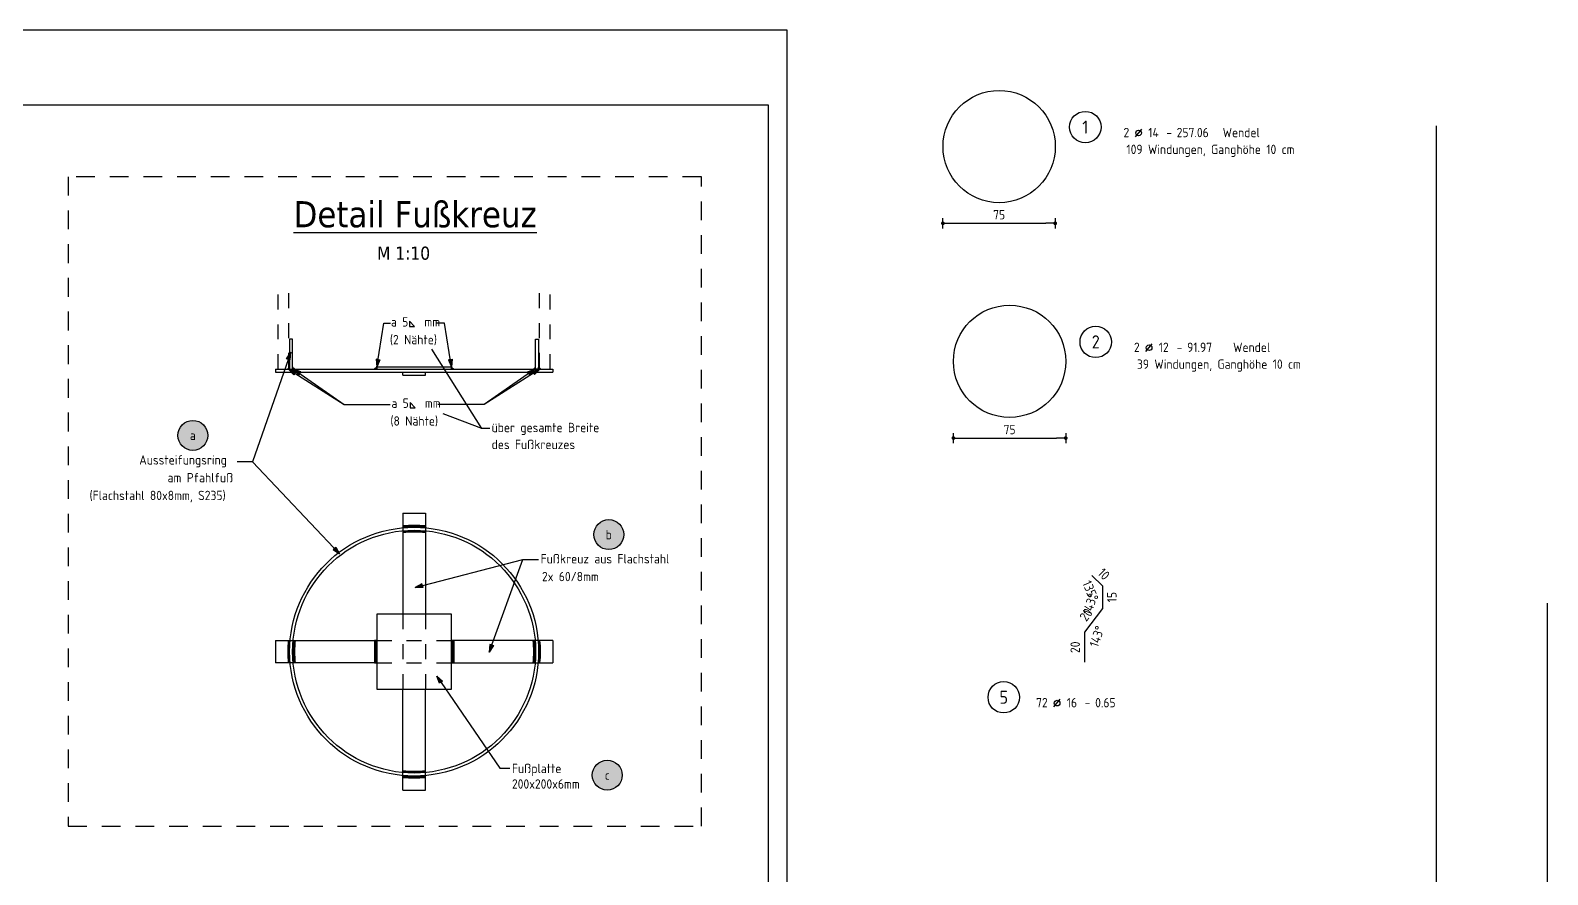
# Model space of a CAD drawing. Extents: x -5.7 to 19.5, y -4.4 to 16.6.
# Drawn here: x 9.1 to 19.23, y 10.93 to 16.58 of the extents above; entities that cross this region are included whole.
import ezdxf
from ezdxf.enums import TextEntityAlignment as Align

# ---------------------------------------------------------------- set-up
doc = ezdxf.new("R2010")
doc.units = 0
doc.header["$LTSCALE"] = 0.25
for name, pattern in [('AUSGEZOGEN', [1000.01, 1000, 0.01]), ('DOT', [0.175, 0.05, -0.125]), ('PUNKT', [0.175, 0.05, -0.125]), ('STRICHLINIE', [0.75, 0.5, -0.25])]:
    doc.linetypes.add(name, pattern=pattern)
for name, color, linetype in [('1__LINE_ACI_7', 7, 'Continuous'), ('DETAIL', 7, 'Continuous'), ('DRUEBER', 7, 'Continuous'), ('grau_hell', 7, 'Continuous'), ('HILFE', 7, 'Continuous'), ('MASSE', 7, 'Continuous'), ('OBJEKT', 7, 'Continuous'), ('POS', 7, 'Continuous'), ('RAHMEN', 7, 'Continuous'), ('RND', 7, 'Continuous'), ('TEXT', 7, 'Continuous')]:
    doc.layers.add(name, color=color, linetype=linetype)
doc.styles.add('helv', font='tahoma.ttf')
doc.styles.add('txt', font='isocp.shx')
doc.dimstyles.new('DOT_I', dxfattribs={"dimscale": 0.25, "dimtxt": 0.25, "dimasz": 0.25, "dimexe": 0.1, "dimexo": 0.3, "dimgap": 0.1, "dimtad": 1, "dimdec": 3, "dimzin": 3, "dimtxsty": 'txt', "dimblk": 'DOT', "dimblk1": 'DOT', "dimblk2": 'DOT', "dimsah": 1, "dimcen": 0.1, "dimse1": 1, "dimse2": 1, "dimazin": 0, "dimtfac": 1, "dimtdec": 4, "dimtix": 1, "dimtmove": 2, "dimatfit": 3, "dimfxl": 0, "dimtvp": 1, "dimtolj": 1, "dimtzin": 0, "dimarcsym": 0})

# ---------------------------------------------------------------- blocks, each defined once
blk = doc.blocks.new('DINA1')
at = {"layer": 'RAHMEN'}
for p, q in [((0, 59.4), (0, 0)), ((84.1, 59.4), (0, 59.4))]:
    blk.add_line(p, q, dxfattribs=at)
at = {"layer": 'RAHMEN', "color": 5}
for p, q in [((2, 58.9), (2, 0.5)), ((83.6, 58.9), (2, 58.9))]:
    blk.add_line(p, q, dxfattribs=at)
blk = doc.blocks.new('Pfeillinie')
at = {"layer": 'TEXT', "linetype": 'Continuous'}
blk.add_hatch(color=7, dxfattribs=at).paths.add_polyline_path([(0, 0), (-0.8, 0.2), (-0.8, 0), (-0.8, -0.2)])
at = {"layer": 'TEXT', "color": 7, "linetype": 'Continuous'}
for p, q in [((-0.8, 0), (-0.8, 0.2)), ((-0.8, 0.2), (0, 0)), ((-0.8, 0), (-0.8, -0.2)), ((-0.8, -0.2), (0, 0))]:
    blk.add_line(p, q, dxfattribs=at)
blk = doc.blocks.new('pos_ausz')
at = {"layer": 'grau_hell', "true_color": 0xfcfcfc}
blk.add_hatch(color=7, dxfattribs=at).paths.add_polyline_path([(-0.4, 0, 1), (0.4, 0, 1)])
at = {"layer": 'POS', "color": 1, "linetype": 'Continuous'}
blk.add_circle((0, 0), 0.4, dxfattribs=at)
at = {"layer": 'POS', "color": 7, "linetype": 'Continuous', "style": 'txt'}
blk.add_attdef('POSNAME', text='', height=0.25, dxfattribs=at).set_placement((0, 0), align=Align.MIDDLE)
blk.add_attdef('POSABM', (0.6, 0.05), '', height=0.25, dxfattribs=at)
blk = doc.blocks.new('RND_AUSZ')
at = {"layer": 'RND', "color": 7, "linetype": 'Continuous'}
blk.add_line((1.341, 0.262), (1.509, 0.466), dxfattribs=at)
at = {"layer": 'RND', "color": 1, "linetype": 'Continuous'}
blk.add_circle((0, 0.52), 0.42, dxfattribs=at)
at = {"layer": 'RND', "color": 7, "linetype": 'Continuous'}
blk.add_circle((1.425, 0.364), 0.075, dxfattribs=at)
at = {"layer": 'RND', "color": 7, "linetype": 'Continuous', "style": 'txt'}
blk.add_text('-', height=0.25, dxfattribs=at).set_placement((2.163, 0.25))
for tag, p in [('WIEOFT', (-0.536, 0.25)), ('STK', (1.174, 0.25))]:
    blk.add_attdef(tag, text='', height=0.25, dxfattribs=at).set_placement(p, align=Align.RIGHT)
at = {"layer": 'RND', "color": 1, "linetype": 'Continuous', "style": 'txt'}
blk.add_attdef('POS', text='', height=0.35, dxfattribs=at).set_placement((0, 0.52), align=Align.MIDDLE)
at = {"layer": 'RND', "color": 7, "linetype": 'Continuous', "style": 'txt'}
for tag, p in [('DS', (1.683, 0.25)), ('LANG', (2.441, 0.25)), ('TEXT', (3.669, 0.25))]:
    blk.add_attdef(tag, p, '', height=0.25, dxfattribs=at)
blk = doc.blocks.new('*D34')
at = {"layer": 'Defpoints', "color": 0, "linetype": 'AUSGEZOGEN', "transparency": 16777216}
for p in [(16.223, 12.899), (16.208, 12.863), (16.258, 12.863), (16.258, 12.788)]:
    blk.add_point(p, dxfattribs=at)
at = {"layer": 'RND', "color": 0, "linetype": 'AUSGEZOGEN', "transparency": 16777216, "insert": (16.178, 12.83), "char_height": 0.0625, "attachment_point": 5, "rotation": 292.5, "style": 'txt'}
blk.add_mtext('\\A1;135°', dxfattribs=at)
blk = doc.blocks.new('DOT')
at = {"layer": 'MASSE', "color": 7, "linetype": 'Continuous'}
for p, q in [((0, 0), (-1, 0)), ((0, 0.54), (0, -0.54))]:
    blk.add_line(p, q, dxfattribs=at)
at = {"layer": 'MASSE', "color": 7, "linetype": 'Continuous', "const_width": 0.2}
blk.add_lwpolyline([(-0.1, 0, 1), (0.1, 0, 1)], format="xyb", close=True, dxfattribs=at)
blk = doc.blocks.new('*D35')
at = {"layer": 'Defpoints', "color": 0, "linetype": 'AUSGEZOGEN', "transparency": 16777216}
for p in [(16.258, 12.788), (16.221, 12.747), (16.258, 12.713), (16.198, 12.633)]:
    blk.add_point(p, dxfattribs=at)
at = {"layer": 'RND', "color": 0, "linetype": 'AUSGEZOGEN', "transparency": 16777216, "insert": (16.175, 12.741), "char_height": 0.0625, "attachment_point": 5, "rotation": 71.5651, "style": 'txt'}
blk.add_mtext('\\A1;143°', dxfattribs=at)
blk = doc.blocks.new('*D36')
at = {"layer": 'Defpoints', "color": 0, "linetype": 'AUSGEZOGEN', "transparency": 16777216}
for p in [(16.198, 12.633), (16.138, 12.553), (16.175, 12.52), (16.138, 12.453)]:
    blk.add_point(p, dxfattribs=at)
at = {"layer": 'RND', "color": 0, "linetype": 'AUSGEZOGEN', "transparency": 16777216, "insert": (16.221, 12.526), "char_height": 0.0625, "attachment_point": 5, "rotation": 71.5651, "style": 'txt'}
blk.add_mtext('\\A1;143°', dxfattribs=at)
blk = doc.blocks.new('*D49')
at = {"layer": 'Defpoints', "color": 0, "linetype": 'AUSGEZOGEN', "transparency": 16777216}
for p in [(15.193, 15.599), (15.943, 15.599), (15.943, 15.286)]:
    blk.add_point(p, dxfattribs=at)
at = {"layer": 'RND', "color": 0, "linetype": 'AUSGEZOGEN', "lineweight": -2, "transparency": 16777216}
blk.add_line((15.256, 15.286), (15.881, 15.286), dxfattribs=at)
at = {"layer": 'RND', "color": 0, "linetype": 'AUSGEZOGEN', "lineweight": -2, "transparency": 16777216, "xscale": 0.0625, "yscale": 0.0625, "zscale": 0.0625, "rotation": 180}
blk.add_blockref('DOT', (15.193, 15.286), dxfattribs=at)
at = {"layer": 'RND', "color": 0, "linetype": 'AUSGEZOGEN', "lineweight": -2, "transparency": 16777216, "xscale": 0.0625, "yscale": 0.0625, "zscale": 0.0625}
blk.add_blockref('DOT', (15.943, 15.286), dxfattribs=at)
at = {"layer": 'RND', "color": 0, "linetype": 'AUSGEZOGEN', "transparency": 16777216, "insert": (15.568, 15.343), "char_height": 0.0625, "attachment_point": 5, "style": 'txt'}
blk.add_mtext('\\A1;75', dxfattribs=at)
blk = doc.blocks.new('*D50')
at = {"layer": 'Defpoints', "color": 0, "linetype": 'AUSGEZOGEN', "transparency": 16777216}
for p in [(15.263, 14.164), (16.013, 14.164), (16.013, 13.851)]:
    blk.add_point(p, dxfattribs=at)
at = {"layer": 'RND', "color": 0, "linetype": 'AUSGEZOGEN', "lineweight": -2, "transparency": 16777216}
blk.add_line((15.326, 13.851), (15.951, 13.851), dxfattribs=at)
at = {"layer": 'RND', "color": 0, "linetype": 'AUSGEZOGEN', "lineweight": -2, "transparency": 16777216, "xscale": 0.0625, "yscale": 0.0625, "zscale": 0.0625, "rotation": 180}
blk.add_blockref('DOT', (15.263, 13.851), dxfattribs=at)
at = {"layer": 'RND', "color": 0, "linetype": 'AUSGEZOGEN', "lineweight": -2, "transparency": 16777216, "xscale": 0.0625, "yscale": 0.0625, "zscale": 0.0625}
blk.add_blockref('DOT', (16.013, 13.851), dxfattribs=at)
at = {"layer": 'RND', "color": 0, "linetype": 'AUSGEZOGEN', "transparency": 16777216, "insert": (15.638, 13.908), "char_height": 0.0625, "attachment_point": 5, "style": 'txt'}
blk.add_mtext('\\A1;75', dxfattribs=at)

msp = doc.modelspace()

# ---------------------------------------------------------------- linework, layer by layer
at = {"layer": '1__LINE_ACI_7'}
for p, q in [((10.8185, 14.3138), (10.8306, 14.3138)), ((10.8213, 14.3166), (10.8306, 14.3166)), ((10.824, 14.3193), (10.8306, 14.3193)), ((10.8269, 14.3222), (10.8306, 14.3222)), ((10.8297, 14.325), (10.8306, 14.325)), ((10.8515, 14.325), (10.8506, 14.325)), ((10.8543, 14.3222), (10.8506, 14.3222)), ((10.8572, 14.3193), (10.8506, 14.3193)), ((10.86, 14.3166), (10.8506, 14.3166)), ((10.8628, 14.3138), (10.8506, 14.3138)), ((11.3997, 14.3138), (11.4119, 14.3138)), ((11.4025, 14.3166), (11.4119, 14.3166)), ((11.4053, 14.3193), (11.4119, 14.3193)), ((11.4081, 14.3222), (11.4119, 14.3222)), ((11.4109, 14.325), (11.4119, 14.325)), ((11.9128, 14.325), (11.9119, 14.325)), ((11.9156, 14.3222), (11.9119, 14.3222)), ((11.9185, 14.3193), (11.9119, 14.3193)), ((11.9212, 14.3166), (11.9119, 14.3166)), ((11.924, 14.3138), (11.9119, 14.3138)), ((12.461, 14.3138), (12.4731, 14.3138)), ((12.4638, 14.3166), (12.4731, 14.3166)), ((12.4665, 14.3193), (12.4731, 14.3193)), ((12.4694, 14.3222), (12.4731, 14.3222)), ((12.4722, 14.325), (12.4731, 14.325)), ((12.494, 14.325), (12.4931, 14.325)), ((12.4968, 14.3222), (12.4931, 14.3222)), ((12.4997, 14.3193), (12.4931, 14.3193)), ((12.5025, 14.3166), (12.4931, 14.3166)), ((12.5053, 14.3138), (12.4931, 14.3138)), ((11.5888, 13.2644), (11.5888, 13.2519)), ((11.5888, 13.2318), (11.5888, 13.2192)), ((11.5916, 13.2647), (11.5916, 13.2521)), ((11.5916, 13.232), (11.5916, 13.2195)), ((11.5945, 13.2649), (11.5945, 13.2524)), ((11.5945, 13.2322), (11.5945, 13.2197)), ((11.5973, 13.2651), (11.5973, 13.2526)), ((11.5973, 13.2325), (11.5973, 13.2199)), ((11.6, 13.2653), (11.6, 13.2528)), ((11.6, 13.2327), (11.6, 13.2201)), ((11.6029, 13.2655), (11.6029, 13.253)), ((11.6029, 13.2329), (11.6029, 13.2204)), ((11.6057, 13.2657), (11.6057, 13.2532)), ((11.6057, 13.2331), (11.6057, 13.2205)), ((11.6084, 13.2659), (11.6084, 13.2534)), ((11.6084, 13.2333), (11.6084, 13.2207)), ((11.6113, 13.2661), (11.6113, 13.2536)), ((11.6113, 13.2334), (11.6113, 13.2209)), ((11.6141, 13.2663), (11.6141, 13.2537)), ((11.6141, 13.2336), (11.6141, 13.2211)), ((11.6169, 13.2664), (11.6169, 13.2539)), ((11.6169, 13.2338), (11.6169, 13.2212)), ((11.6197, 13.2666), (11.6197, 13.254)), ((11.6197, 13.2339), (11.6197, 13.2214)), ((11.6225, 13.2667), (11.6225, 13.2542)), ((11.6225, 13.234), (11.6225, 13.2215)), ((11.6254, 13.2668), (11.6254, 13.2543)), ((11.6254, 13.2342), (11.6254, 13.2217)), ((11.6282, 13.2669), (11.6282, 13.2544)), ((11.6282, 13.2343), (11.6282, 13.2218)), ((11.6309, 13.267), (11.6309, 13.2545)), ((11.6309, 13.2344), (11.6309, 13.2219)), ((11.6338, 13.2672), (11.6338, 13.2546)), ((11.6338, 13.2345), (11.6338, 13.222)), ((11.6366, 13.2672), (11.6366, 13.2547)), ((11.6366, 13.2346), (11.6366, 13.2221)), ((11.6394, 13.2673), (11.6394, 13.2548)), ((11.6394, 13.2347), (11.6394, 13.2222)), ((11.6422, 13.2674), (11.6422, 13.2549)), ((11.6422, 13.2347), (11.6422, 13.2222)), ((11.645, 13.2675), (11.645, 13.255)), ((11.645, 13.2348), (11.645, 13.2223)), ((11.6478, 13.2675), (11.6478, 13.255)), ((11.6478, 13.2349), (11.6478, 13.2224)), ((11.6507, 13.2675), (11.6507, 13.255)), ((11.6507, 13.2349), (11.6507, 13.2224)), ((11.6534, 13.2676), (11.6534, 13.2551)), ((11.6534, 13.2349), (11.6534, 13.2224)), ((11.6562, 13.2676), (11.6562, 13.2551)), ((11.6562, 13.235), (11.6562, 13.2225)), ((11.6591, 13.2676), (11.6591, 13.2551)), ((11.6591, 13.235), (11.6591, 13.2225)), ((11.6619, 13.2676), (11.6619, 13.2551)), ((11.6619, 13.235), (11.6619, 13.2225)), ((11.6646, 13.2676), (11.6646, 13.2551)), ((11.6646, 13.235), (11.6646, 13.2225)), ((11.6675, 13.2676), (11.6675, 13.2551)), ((11.6675, 13.235), (11.6675, 13.2225)), ((11.6703, 13.2676), (11.6703, 13.2551)), ((11.6703, 13.2349), (11.6703, 13.2224)), ((11.6731, 13.2675), (11.6731, 13.255)), ((11.6731, 13.2349), (11.6731, 13.2224)), ((11.6759, 13.2675), (11.6759, 13.255)), ((11.6759, 13.2349), (11.6759, 13.2224)), ((11.6787, 13.2675), (11.6787, 13.255)), ((11.6787, 13.2348), (11.6787, 13.2223)), ((11.6815, 13.2674), (11.6815, 13.2549)), ((11.6815, 13.2347), (11.6815, 13.2222)), ((11.6843, 13.2673), (11.6843, 13.2548)), ((11.6843, 13.2347), (11.6843, 13.2222)), ((11.6871, 13.2672), (11.6871, 13.2547)), ((11.6871, 13.2346), (11.6871, 13.2221)), ((11.6899, 13.2672), (11.6899, 13.2546)), ((11.6899, 13.2345), (11.6899, 13.222)), ((11.6928, 13.2671), (11.6928, 13.2545)), ((11.6928, 13.2344), (11.6928, 13.2219)), ((11.6956, 13.2669), (11.6956, 13.2544)), ((11.6956, 13.2343), (11.6956, 13.2218)), ((11.6984, 13.2668), (11.6984, 13.2543)), ((11.6984, 13.2342), (11.6984, 13.2217)), ((11.7012, 13.2667), (11.7012, 13.2542)), ((11.7012, 13.234), (11.7012, 13.2215)), ((11.704, 13.2666), (11.704, 13.254)), ((11.704, 13.2339), (11.704, 13.2214)), ((11.7068, 13.2664), (11.7068, 13.2539)), ((11.7068, 13.2338), (11.7068, 13.2212)), ((11.7096, 13.2663), (11.7096, 13.2537)), ((11.7096, 13.2336), (11.7096, 13.2211)), ((11.7124, 13.2661), (11.7124, 13.2536)), ((11.7124, 13.2334), (11.7124, 13.2209)), ((11.7153, 13.2659), (11.7153, 13.2534)), ((11.7153, 13.2333), (11.7153, 13.2207)), ((11.7181, 13.2657), (11.7181, 13.2532)), ((11.7181, 13.2331), (11.7181, 13.2205)), ((11.7208, 13.2655), (11.7208, 13.253)), ((11.7208, 13.2329), (11.7208, 13.2204)), ((11.7237, 13.2653), (11.7237, 13.2528)), ((11.7237, 13.2327), (11.7237, 13.2201)), ((11.7265, 13.2651), (11.7265, 13.2526)), ((11.7265, 13.2325), (11.7265, 13.2199)), ((11.7293, 13.2649), (11.7293, 13.2524)), ((11.7293, 13.2322), (11.7293, 13.2197)), ((11.7321, 13.2647), (11.7321, 13.2521)), ((11.7321, 13.232), (11.7321, 13.2195)), ((11.7349, 13.2644), (11.7349, 13.2519)), ((11.7349, 13.2318), (11.7349, 13.2192)), ((10.8192, 12.4633), (10.8317, 12.4633)), ((10.8193, 12.4661), (10.8318, 12.4661)), ((10.8194, 12.469), (10.832, 12.469)), ((10.8196, 12.4718), (10.8321, 12.4718)), ((10.8198, 12.4745), (10.8323, 12.4745)), ((10.8199, 12.4774), (10.8325, 12.4774)), ((10.8201, 12.4802), (10.8326, 12.4802)), ((10.8203, 12.483), (10.8328, 12.483)), ((10.8205, 12.4858), (10.8331, 12.4858)), ((10.8207, 12.4886), (10.8333, 12.4886)), ((10.821, 12.4914), (10.8335, 12.4914)), ((10.8212, 12.4943), (10.8337, 12.4943)), ((10.8214, 12.4971), (10.834, 12.4971)), ((10.8518, 12.4633), (10.8643, 12.4633)), ((10.8519, 12.4661), (10.8645, 12.4661)), ((10.8521, 12.469), (10.8646, 12.469)), ((10.8522, 12.4718), (10.8648, 12.4718)), ((10.8524, 12.4745), (10.8649, 12.4745)), ((10.8526, 12.4774), (10.8651, 12.4774)), ((10.8528, 12.4802), (10.8653, 12.4802)), ((10.853, 12.483), (10.8655, 12.483)), ((10.8532, 12.4858), (10.8657, 12.4858)), ((10.8534, 12.4886), (10.8659, 12.4886)), ((10.8536, 12.4914), (10.8661, 12.4914)), ((10.8538, 12.4943), (10.8664, 12.4943)), ((10.8541, 12.4971), (10.8666, 12.4971)), ((11.4006, 12.349), (11.4006, 12.499)), ((11.4034, 12.349), (11.4034, 12.499)), ((11.4062, 12.349), (11.4062, 12.499)), ((11.4091, 12.349), (11.4091, 12.499)), ((11.9147, 12.349), (11.9147, 12.499)), ((11.9175, 12.349), (11.9175, 12.499)), ((11.9203, 12.349), (11.9203, 12.499)), ((11.9231, 12.349), (11.9231, 12.499)), ((12.4697, 12.4971), (12.4571, 12.4971)), ((12.4699, 12.4943), (12.4574, 12.4943)), ((12.4701, 12.4914), (12.4576, 12.4914)), ((12.4704, 12.4886), (12.4578, 12.4886)), ((12.4706, 12.4858), (12.458, 12.4858)), ((12.4708, 12.483), (12.4582, 12.483)), ((12.471, 12.4802), (12.4584, 12.4802)), ((12.4712, 12.4774), (12.4586, 12.4774)), ((12.4713, 12.4745), (12.4588, 12.4745)), ((12.4715, 12.4718), (12.459, 12.4718)), ((12.4717, 12.469), (12.4591, 12.469)), ((12.4718, 12.4661), (12.4593, 12.4661)), ((12.4719, 12.4633), (12.4594, 12.4633)), ((12.5023, 12.4971), (12.4898, 12.4971)), ((12.5026, 12.4943), (12.49, 12.4943)), ((12.5028, 12.4914), (12.4902, 12.4914)), ((12.503, 12.4886), (12.4905, 12.4886)), ((12.5032, 12.4858), (12.4907, 12.4858)), ((12.5034, 12.483), (12.4909, 12.483)), ((12.5036, 12.4802), (12.4911, 12.4802)), ((12.5038, 12.4774), (12.4913, 12.4774)), ((12.504, 12.4745), (12.4915, 12.4745)), ((12.5042, 12.4718), (12.4916, 12.4718)), ((12.5043, 12.469), (12.4918, 12.469)), ((12.5045, 12.4661), (12.4919, 12.4661)), ((12.5046, 12.4633), (12.4921, 12.4633)), ((10.8182, 12.4297), (10.8307, 12.4297)), ((10.8182, 12.4268), (10.8307, 12.4268)), ((10.8182, 12.424), (10.8307, 12.424)), ((10.8182, 12.4212), (10.8307, 12.4212)), ((10.8182, 12.4184), (10.8307, 12.4184)), ((10.8183, 12.4381), (10.8308, 12.4381)), ((10.8183, 12.4352), (10.8308, 12.4352)), ((10.8183, 12.4324), (10.8308, 12.4324)), ((10.8183, 12.4156), (10.8308, 12.4156)), ((10.8183, 12.4128), (10.8308, 12.4128)), ((10.8183, 12.4099), (10.8308, 12.4099)), ((10.8184, 12.4408), (10.8309, 12.4408)), ((10.8184, 12.4072), (10.8309, 12.4072)), ((10.8185, 12.4465), (10.831, 12.4465)), ((10.8185, 12.4436), (10.831, 12.4436)), ((10.8185, 12.4044), (10.831, 12.4044)), ((10.8185, 12.4015), (10.831, 12.4015)), ((10.8186, 12.4493), (10.8311, 12.4493)), ((10.8186, 12.3987), (10.8311, 12.3987)), ((10.8187, 12.452), (10.8312, 12.452)), ((10.8187, 12.396), (10.8312, 12.396)), ((10.8188, 12.4549), (10.8313, 12.4549)), ((10.8188, 12.3931), (10.8313, 12.3931)), ((10.8189, 12.4577), (10.8314, 12.4577)), ((10.8189, 12.3903), (10.8314, 12.3903)), ((10.819, 12.4606), (10.8315, 12.4606)), ((10.819, 12.3875), (10.8315, 12.3875)), ((10.8192, 12.3847), (10.8317, 12.3847)), ((10.8193, 12.3819), (10.8318, 12.3819)), ((10.8194, 12.379), (10.832, 12.379)), ((10.8196, 12.3762), (10.8321, 12.3762)), ((10.8198, 12.3735), (10.8323, 12.3735)), ((10.8199, 12.3706), (10.8325, 12.3706)), ((10.8201, 12.3678), (10.8326, 12.3678)), ((10.8203, 12.3651), (10.8328, 12.3651)), ((10.8205, 12.3622), (10.8331, 12.3622)), ((10.8509, 12.4352), (10.8634, 12.4352)), ((10.8509, 12.4324), (10.8634, 12.4324)), ((10.8509, 12.4297), (10.8634, 12.4297)), ((10.8509, 12.4268), (10.8634, 12.4268)), ((10.8509, 12.424), (10.8634, 12.424)), ((10.8509, 12.4212), (10.8634, 12.4212)), ((10.8509, 12.4184), (10.8634, 12.4184)), ((10.8509, 12.4156), (10.8634, 12.4156)), ((10.8509, 12.4128), (10.8634, 12.4128)), ((10.851, 12.4408), (10.8635, 12.4408)), ((10.851, 12.4381), (10.8635, 12.4381)), ((10.851, 12.4099), (10.8635, 12.4099)), ((10.851, 12.4072), (10.8635, 12.4072)), ((10.8511, 12.4436), (10.8636, 12.4436)), ((10.8511, 12.4044), (10.8636, 12.4044)), ((10.8512, 12.4465), (10.8637, 12.4465)), ((10.8512, 12.4015), (10.8637, 12.4015)), ((10.8513, 12.452), (10.8639, 12.452)), ((10.8513, 12.4493), (10.8638, 12.4493)), ((10.8513, 12.3987), (10.8638, 12.3987)), ((10.8513, 12.396), (10.8639, 12.396)), ((10.8514, 12.4549), (10.864, 12.4549)), ((10.8514, 12.3931), (10.864, 12.3931)), ((10.8516, 12.4577), (10.8641, 12.4577)), ((10.8516, 12.3903), (10.8641, 12.3903)), ((10.8517, 12.4606), (10.8642, 12.4606)), ((10.8517, 12.3875), (10.8642, 12.3875)), ((10.8518, 12.3847), (10.8643, 12.3847)), ((10.8519, 12.3819), (10.8645, 12.3819)), ((10.8521, 12.379), (10.8646, 12.379)), ((10.8522, 12.3762), (10.8648, 12.3762)), ((10.8524, 12.3735), (10.8649, 12.3735)), ((10.8526, 12.3706), (10.8651, 12.3706)), ((10.8528, 12.3678), (10.8653, 12.3678)), ((10.853, 12.3651), (10.8655, 12.3651)), ((10.8532, 12.3622), (10.8657, 12.3622)), ((12.4706, 12.3622), (12.458, 12.3622)), ((12.4708, 12.3651), (12.4582, 12.3651)), ((12.471, 12.3678), (12.4584, 12.3678)), ((12.4712, 12.3706), (12.4586, 12.3706)), ((12.4713, 12.3735), (12.4588, 12.3735)), ((12.4715, 12.3762), (12.459, 12.3762)), ((12.4717, 12.379), (12.4591, 12.379)), ((12.4718, 12.3819), (12.4593, 12.3819)), ((12.4719, 12.3847), (12.4594, 12.3847)), ((12.4721, 12.4606), (12.4596, 12.4606)), ((12.4721, 12.3875), (12.4596, 12.3875)), ((12.4722, 12.4577), (12.4597, 12.4577)), ((12.4722, 12.3903), (12.4597, 12.3903)), ((12.4723, 12.4549), (12.4598, 12.4549)), ((12.4723, 12.3931), (12.4598, 12.3931)), ((12.4724, 12.452), (12.4599, 12.452)), ((12.4724, 12.396), (12.4599, 12.396)), ((12.4725, 12.4493), (12.46, 12.4493)), ((12.4725, 12.3987), (12.46, 12.3987)), ((12.4726, 12.4465), (12.4601, 12.4465)), ((12.4726, 12.4436), (12.4601, 12.4436)), ((12.4726, 12.4044), (12.4601, 12.4044)), ((12.4726, 12.4015), (12.4601, 12.4015)), ((12.4727, 12.4408), (12.4602, 12.4408)), ((12.4727, 12.4072), (12.4602, 12.4072)), ((12.4728, 12.4381), (12.4603, 12.4381)), ((12.4728, 12.4352), (12.4603, 12.4352)), ((12.4728, 12.4324), (12.4603, 12.4324)), ((12.4728, 12.4156), (12.4603, 12.4156)), ((12.4728, 12.4128), (12.4603, 12.4128)), ((12.4728, 12.4099), (12.4603, 12.4099)), ((12.4729, 12.4297), (12.4604, 12.4297)), ((12.4729, 12.4268), (12.4604, 12.4268)), ((12.4729, 12.424), (12.4604, 12.424)), ((12.4729, 12.4212), (12.4604, 12.4212)), ((12.4729, 12.4184), (12.4604, 12.4184)), ((12.5032, 12.3622), (12.4907, 12.3622)), ((12.5034, 12.3651), (12.4909, 12.3651)), ((12.5036, 12.3678), (12.4911, 12.3678)), ((12.5038, 12.3706), (12.4913, 12.3706)), ((12.504, 12.3735), (12.4915, 12.3735)), ((12.5042, 12.3762), (12.4916, 12.3762)), ((12.5043, 12.379), (12.4918, 12.379)), ((12.5045, 12.3819), (12.4919, 12.3819)), ((12.5046, 12.3847), (12.4921, 12.3847)), ((12.5047, 12.4606), (12.4922, 12.4606)), ((12.5047, 12.3875), (12.4922, 12.3875)), ((12.5048, 12.4577), (12.4923, 12.4577)), ((12.5048, 12.3903), (12.4923, 12.3903)), ((12.5049, 12.4549), (12.4924, 12.4549)), ((12.5049, 12.3931), (12.4924, 12.3931)), ((12.505, 12.452), (12.4925, 12.452)), ((12.505, 12.396), (12.4925, 12.396)), ((12.5051, 12.4493), (12.4926, 12.4493)), ((12.5051, 12.3987), (12.4926, 12.3987)), ((12.5052, 12.4465), (12.4927, 12.4465)), ((12.5052, 12.4015), (12.4927, 12.4015)), ((12.5053, 12.4436), (12.4928, 12.4436)), ((12.5054, 12.4072), (12.4928, 12.4072)), ((12.5053, 12.4044), (12.4928, 12.4044)), ((12.5054, 12.4408), (12.4928, 12.4408)), ((12.5054, 12.4381), (12.4929, 12.4381)), ((12.5054, 12.4352), (12.4929, 12.4352)), ((12.5054, 12.4128), (12.4929, 12.4128)), ((12.5054, 12.4099), (12.4929, 12.4099)), ((12.5055, 12.4324), (12.493, 12.4324)), ((12.5055, 12.4297), (12.493, 12.4297)), ((12.5055, 12.4268), (12.493, 12.4268)), ((12.5055, 12.424), (12.493, 12.424)), ((12.5055, 12.4212), (12.493, 12.4212)), ((12.5055, 12.4184), (12.493, 12.4184)), ((12.5055, 12.4156), (12.493, 12.4156)), ((10.8207, 12.3594), (10.8333, 12.3594)), ((10.821, 12.3566), (10.8335, 12.3566)), ((10.8212, 12.3537), (10.8337, 12.3537)), ((10.8214, 12.351), (10.834, 12.351)), ((10.8534, 12.3594), (10.8659, 12.3594)), ((10.8536, 12.3566), (10.8661, 12.3566)), ((10.8538, 12.3537), (10.8664, 12.3537)), ((10.8541, 12.351), (10.8666, 12.351)), ((12.4697, 12.351), (12.4571, 12.351)), ((12.4699, 12.3537), (12.4574, 12.3537)), ((12.4701, 12.3566), (12.4576, 12.3566)), ((12.4704, 12.3594), (12.4578, 12.3594)), ((12.5023, 12.351), (12.4898, 12.351)), ((12.5026, 12.3537), (12.49, 12.3537)), ((12.5028, 12.3566), (12.4902, 12.3566)), ((12.503, 12.3594), (12.4905, 12.3594)), ((11.5888, 11.6163), (11.5888, 11.6288)), ((11.5888, 11.5836), (11.5888, 11.5962)), ((11.5916, 11.616), (11.5916, 11.6286)), ((11.5916, 11.5834), (11.5916, 11.5959)), ((11.5945, 11.6158), (11.5945, 11.6283)), ((11.5945, 11.5831), (11.5945, 11.5957)), ((11.5973, 11.6156), (11.5973, 11.6281)), ((11.5973, 11.5829), (11.5973, 11.5955)), ((11.6, 11.6154), (11.6, 11.6279)), ((11.6, 11.5827), (11.6, 11.5952)), ((11.6029, 11.6151), (11.6029, 11.6277)), ((11.6029, 11.5825), (11.6029, 11.595)), ((11.6057, 11.615), (11.6057, 11.6275)), ((11.6057, 11.5823), (11.6057, 11.5948)), ((11.6084, 11.6148), (11.6084, 11.6273)), ((11.6084, 11.5821), (11.6084, 11.5946)), ((11.6113, 11.6146), (11.6113, 11.6271)), ((11.6113, 11.5819), (11.6113, 11.5945)), ((11.6141, 11.6144), (11.6141, 11.627)), ((11.6141, 11.5818), (11.6141, 11.5943)), ((11.6169, 11.6143), (11.6169, 11.6268)), ((11.6169, 11.5816), (11.6169, 11.5941)), ((11.6197, 11.6141), (11.6197, 11.6266)), ((11.6197, 11.5815), (11.6197, 11.594)), ((11.6225, 11.614), (11.6225, 11.6265)), ((11.6225, 11.5813), (11.6225, 11.5939)), ((11.6254, 11.6139), (11.6254, 11.6264)), ((11.6254, 11.5812), (11.6254, 11.5937)), ((11.6282, 11.6137), (11.6282, 11.6263)), ((11.6282, 11.5811), (11.6282, 11.5936)), ((11.6309, 11.6136), (11.6309, 11.6261)), ((11.6309, 11.581), (11.6309, 11.5935)), ((11.6338, 11.6135), (11.6338, 11.626)), ((11.6338, 11.5809), (11.6338, 11.5934)), ((11.6366, 11.6134), (11.6366, 11.6259)), ((11.6366, 11.5808), (11.6366, 11.5933)), ((11.6394, 11.6134), (11.6394, 11.6259)), ((11.6394, 11.5807), (11.6394, 11.5932)), ((11.6422, 11.6133), (11.6422, 11.6258)), ((11.6422, 11.5806), (11.6422, 11.5931)), ((11.645, 11.6132), (11.645, 11.6257)), ((11.645, 11.5806), (11.645, 11.5931)), ((11.6478, 11.6132), (11.6478, 11.6257)), ((11.6478, 11.5805), (11.6478, 11.593)), ((11.6507, 11.6131), (11.6507, 11.6256)), ((11.6507, 11.5805), (11.6507, 11.593)), ((11.6534, 11.6131), (11.6534, 11.6256)), ((11.6534, 11.5804), (11.6534, 11.5929)), ((11.6562, 11.6131), (11.6562, 11.6256)), ((11.6562, 11.5804), (11.6562, 11.5929)), ((11.6591, 11.6131), (11.6591, 11.6256)), ((11.6591, 11.5804), (11.6591, 11.5929)), ((11.6619, 11.6131), (11.6619, 11.6256)), ((11.6619, 11.5804), (11.6619, 11.5929)), ((11.6646, 11.6131), (11.6646, 11.6256)), ((11.6646, 11.5804), (11.6646, 11.5929)), ((11.6675, 11.6131), (11.6675, 11.6256)), ((11.6675, 11.5804), (11.6675, 11.5929)), ((11.6703, 11.6131), (11.6703, 11.6256)), ((11.6703, 11.5804), (11.6703, 11.5929)), ((11.6731, 11.6131), (11.6731, 11.6256)), ((11.6731, 11.5805), (11.6731, 11.593)), ((11.6759, 11.6132), (11.6759, 11.6257)), ((11.6759, 11.5805), (11.6759, 11.593)), ((11.6787, 11.6132), (11.6787, 11.6257)), ((11.6787, 11.5806), (11.6787, 11.5931)), ((11.6815, 11.6133), (11.6815, 11.6258)), ((11.6815, 11.5806), (11.6815, 11.5931)), ((11.6843, 11.6134), (11.6843, 11.6259)), ((11.6843, 11.5807), (11.6843, 11.5932)), ((11.6871, 11.6134), (11.6871, 11.6259)), ((11.6871, 11.5808), (11.6871, 11.5933)), ((11.6899, 11.6135), (11.6899, 11.626)), ((11.6899, 11.5809), (11.6899, 11.5934)), ((11.6928, 11.6136), (11.6928, 11.6261)), ((11.6928, 11.581), (11.6928, 11.5935)), ((11.6956, 11.6137), (11.6956, 11.6262)), ((11.6956, 11.5811), (11.6956, 11.5936)), ((11.6984, 11.6139), (11.6984, 11.6264)), ((11.6984, 11.5812), (11.6984, 11.5937)), ((11.7012, 11.614), (11.7012, 11.6265)), ((11.7012, 11.5813), (11.7012, 11.5938)), ((11.704, 11.6141), (11.704, 11.6266)), ((11.704, 11.5815), (11.704, 11.594)), ((11.7068, 11.6143), (11.7068, 11.6268)), ((11.7068, 11.5816), (11.7068, 11.5941)), ((11.7096, 11.6144), (11.7096, 11.6269)), ((11.7096, 11.5818), (11.7096, 11.5943)), ((11.7124, 11.6146), (11.7124, 11.6271)), ((11.7124, 11.5819), (11.7124, 11.5945)), ((11.7153, 11.6148), (11.7153, 11.6273)), ((11.7153, 11.5821), (11.7153, 11.5946)), ((11.7181, 11.615), (11.7181, 11.6275)), ((11.7181, 11.5823), (11.7181, 11.5948)), ((11.7208, 11.6151), (11.7208, 11.6277)), ((11.7208, 11.5825), (11.7208, 11.595)), ((11.7237, 11.6154), (11.7237, 11.6279)), ((11.7237, 11.5827), (11.7237, 11.5952)), ((11.7265, 11.6156), (11.7265, 11.6281)), ((11.7265, 11.5829), (11.7265, 11.5955)), ((11.7293, 11.6158), (11.7293, 11.6283)), ((11.7293, 11.5831), (11.7293, 11.5957)), ((11.7321, 11.616), (11.7321, 11.6286)), ((11.7321, 11.5834), (11.7321, 11.5959)), ((11.7349, 11.6163), (11.7349, 11.6288)), ((11.7349, 11.5836), (11.7349, 11.5962))]:
    msp.add_line(p, q, dxfattribs=at)
for points in [[(11.631, 14.597), (11.6646, 14.597), (11.631, 14.633)], [(10.8506, 14.3109), (10.8506, 14.5109), (10.8306, 14.5109), (10.8306, 14.3109)], [(12.4731, 14.3109), (12.4731, 14.5109), (12.4931, 14.5109), (12.4931, 14.3109)], [(10.8306, 14.3259), (10.8156, 14.3109), (10.8306, 14.3109)], [(10.8506, 14.3259), (10.8656, 14.3109), (10.8506, 14.3109)], [(11.4119, 14.3259), (11.3969, 14.3109), (11.4119, 14.3109)], [(11.4119, 14.3109), (11.9119, 14.3109), (11.9119, 14.3259), (11.4119, 14.3259)], [(11.9119, 14.3259), (11.9269, 14.3109), (11.9119, 14.3109)], [(12.4731, 14.3259), (12.4581, 14.3109), (12.4731, 14.3109)], [(12.4931, 14.3259), (12.5081, 14.3109), (12.4931, 14.3109)], [(11.6344, 14.0538), (11.668, 14.0538), (11.6344, 14.0898)], [(11.4119, 12.174), (11.9119, 12.174), (11.9119, 12.674), (11.4119, 12.674)], [(11.4119, 12.499), (11.3978, 12.499), (11.3978, 12.349), (11.4119, 12.349)], [(11.9119, 12.499), (11.926, 12.499), (11.926, 12.349), (11.9119, 12.349)]]:
    msp.add_lwpolyline(points, close=True, dxfattribs=at)
at = {"layer": 'DETAIL', "color": 102, "linetype": 'STRICHLINIE'}
msp.add_lwpolyline([(9.3511, 15.5959), (9.3511, 11.2575), (13.5796, 11.2575), (13.5796, 15.5959)], close=True, dxfattribs=at)
at = {"layer": 'DRUEBER', "color": 7, "linetype": 'DOT'}
for p, q in [((10.7544, 14.3109), (10.7544, 14.8624)), ((10.8244, 14.3197), (10.8244, 14.8624)), ((12.4994, 14.3197), (12.4994, 14.8624)), ((12.5694, 14.3109), (12.5694, 14.8624))]:
    msp.add_line(p, q, dxfattribs=at)
at = {"layer": 'DRUEBER', "color": 7, "linetype": 'PUNKT', "ltscale": 0.7}
for p, q in [((11.5869, 12.674), (11.5869, 12.174)), ((11.7369, 12.674), (11.7369, 12.174)), ((11.4119, 12.499), (11.9119, 12.499)), ((11.4119, 12.349), (11.9119, 12.349))]:
    msp.add_line(p, q, dxfattribs=at)
at = {"layer": 'HILFE', "color": 102, "linetype": 'AUSGEZOGEN'}
for p, q in [((12.1141, 13.9157), (11.7805, 14.445)), ((12.1141, 13.9157), (11.8552, 14.0134)), ((12.1673, 13.9157), (12.1141, 13.9157))]:
    msp.add_line(p, q, dxfattribs=at)
at = {"layer": 'OBJEKT', "color": 7, "linetype": 'AUSGEZOGEN'}
for p, q in [((10.7369, 14.3109), (12.5869, 14.3109)), ((10.7369, 14.3109), (10.7369, 14.2909)), ((10.7369, 14.2909), (12.5869, 14.2909)), ((11.5869, 14.2709), (11.5869, 14.2909)), ((11.5869, 14.2909), (11.7369, 14.2909)), ((11.7369, 14.2709), (11.7369, 14.2909)), ((12.5869, 14.3109), (12.5869, 14.2909)), ((11.5869, 14.2709), (11.7369, 14.2709)), ((11.5869, 13.349), (11.7369, 13.349)), ((11.5869, 13.349), (11.5869, 12.674)), ((11.7369, 13.349), (11.7369, 12.674)), ((10.7369, 12.499), (11.4119, 12.499)), ((10.7369, 12.499), (10.7369, 12.349)), ((12.5869, 12.499), (11.9119, 12.499)), ((12.5869, 12.499), (12.5869, 12.349)), ((11.4119, 12.349), (10.7369, 12.349)), ((11.9119, 12.349), (12.5869, 12.349)), ((11.5869, 11.499), (11.5869, 12.174)), ((11.7369, 11.499), (11.7369, 12.174)), ((11.5869, 11.499), (11.7369, 11.499))]:
    msp.add_line(p, q, dxfattribs=at)
for radius in [0.8313, 0.8113]:
    msp.add_circle((11.6619, 12.424), radius, dxfattribs=at)
for centre, radius, start, end in [((11.6619, 12.3975), 0.87, 85.05457, 94.94543), ((11.6619, 12.4025), 0.82, 84.7522, 95.2478), ((11.6884, 12.424), 0.87, 175.05457, 184.94543), ((11.6834, 12.424), 0.82, 174.7522, 185.2478), ((11.6404, 12.424), 0.82, 354.7522, 5.2478), ((11.6404, 12.424), 0.82, 354.7522, 5.2478), ((11.6354, 12.424), 0.87, 355.05457, 4.94543), ((11.6354, 12.424), 0.87, 355.05457, 4.94543), ((11.6619, 12.4456), 0.82, 264.7522, 275.2478), ((11.6619, 12.4506), 0.87, 265.05457, 274.94543)]:
    msp.add_arc(centre, radius, start, end, dxfattribs=at)
at = {"layer": 'POS', "color": 1, "linetype": 'AUSGEZOGEN'}
for centre in [(10.1842, 13.8691), (12.9617, 13.2061), (12.9516, 11.5988)]:
    msp.add_circle(centre, 0.1, dxfattribs=at)
at = {"layer": 'RND', "color": 1, "linetype": 'AUSGEZOGEN'}
for points in [[(18.4889, 1.1366), (18.4889, 15.9366)], [(16.1877, 12.9339), (16.2584, 12.8632), (16.2584, 12.7132), (16.1384, 12.5532), (16.1384, 12.3532)], [(19.2309, 1.247), (19.2309, 12.747)]]:
    msp.add_lwpolyline(points, dxfattribs=at)
at = {"layer": 'RND', "color": 102, "linetype": 'AUSGEZOGEN'}
for points in [[(11.4119, 14.3259), (11.4589, 14.6197), (11.5043, 14.6197)], [(11.9119, 14.3259), (11.8648, 14.6197), (11.8126, 14.6197)], [(10.8375, 14.4243), (10.5817, 13.6925)], [(10.8219, 14.3109), (11.1941, 14.0756)], [(10.8569, 14.3109), (11.1941, 14.0756), (11.5022, 14.0756)], [(12.4669, 14.3109), (12.1296, 14.0756), (11.8208, 14.0756)], [(12.5019, 14.3109), (12.1296, 14.0756)], [(11.1636, 13.0779), (10.5817, 13.6925), (10.4791, 13.6925)], [(11.6683, 12.852), (12.387, 13.0404), (12.492, 13.0404)], [(12.1639, 12.4212), (12.387, 13.0404)], [(11.813, 12.2608), (12.2348, 11.645), (12.3013, 11.645)]]:
    msp.add_lwpolyline(points, dxfattribs=at)
at = {"layer": 'RND', "color": 1, "linetype": 'AUSGEZOGEN'}
for centre in [(15.5684, 15.7989), (15.6382, 14.3638)]:
    msp.add_circle(centre, 0.375, dxfattribs=at)

# ---------------------------------------------------------------- block references
at = {"layer": 'POS', "color": 7, "linetype": 'AUSGEZOGEN', "xscale": 0.25, "yscale": 0.25, "zscale": 0.25}
for p, values in [((10.1842, 13.8691), {'POSNAME': 'a'}), ((12.9617, 13.2061), {'POSNAME': 'b'}), ((12.9516, 11.5988), {'POSNAME': 'c'})]:
    msp.add_blockref('pos_ausz', p, dxfattribs=at).add_auto_attribs(values)
at = {"layer": 'RAHMEN', "xscale": 0.25, "yscale": 0.25, "zscale": 0.25, "rotation": 270}
msp.add_blockref('DINA1', (-0.6963, 16.5756), dxfattribs=at)
at = {"layer": 'RND', "color": 7, "linetype": 'AUSGEZOGEN', "xscale": 0.25, "yscale": 0.25, "zscale": 0.25}
for p, values in [((16.1434, 15.7989), {'POS': '1', 'STK': '2', 'DS': '14', 'LANG': '257.06', 'TEXT': 'Wendel'}), ((16.2132, 14.3638), {'POS': '2', 'STK': '2', 'DS': '12', 'LANG': '91.97', 'TEXT': 'Wendel'}), ((15.5991, 11.9893), {'POS': '5', 'STK': '72', 'DS': '16', 'LANG': '0.65'})]:
    msp.add_blockref('RND_AUSZ', p, dxfattribs=at).add_auto_attribs(values)
at = {"layer": 'RND', "color": 102, "linetype": 'AUSGEZOGEN'}
for p, xscale, yscale, zscale, rotation in [((10.8375, 14.4243), 0.0625, 0.0625, 0.0625, 71.3828238384178), ((10.8219, 14.3109), 0.0625, 0.0625, 0.0625, 149.2294592750493), ((10.8569, 14.3109), 0.0625, 0.0625, 0.0625, 146.5667975155847), ((11.4119, 14.3259), 0.0625, 0.0625, 0.0625, 260.8961460295923), ((11.9119, 14.3259), -0.06249999999999999, 0.0625, 0.0625, 99.10385397040767), ((12.4669, 14.3109), -0.0625, 0.0625, 0.0625, 212.8371033037031), ((12.5019, 14.3109), -0.06249999999999999, 0.06249999999999999, 0.0625, 210.3598725996235), ((11.1636, 13.0779), 0.06249999999999999, 0.06249999999999999, 0.06249999999999999, 312.7776804044841), ((11.6683, 12.852), -0.06249999999999998, 0.06249999999999998, 0.06249999999999998, 14.98599334855662), ((12.1639, 12.4212), -0.06249999999999995, 0.0625, 0.0625, 71.60994314744644), ((11.813, 12.2608), 0.0625, 0.0625, 0.0625, 124.2001031833384)]:
    msp.add_blockref('Pfeillinie', p, dxfattribs=dict(at, xscale=xscale, yscale=yscale, zscale=zscale, rotation=rotation))

# ---------------------------------------------------------------- texts
at = {"layer": 'RND', "color": 7, "linetype": 'AUSGEZOGEN', "style": 'txt'}
for s, p in [('109 Windungen, Ganghöhe 10 cm', (16.4184, 15.7489)), ('39 Windungen, Ganghöhe 10 cm', (16.4882, 14.3138))]:
    msp.add_text(s, height=0.0625, dxfattribs=at).set_placement(p)
for s, rotation, p in [('10', 315, (16.2672, 12.9427)), ('15', 90, (16.3209, 12.7882)), ('20', 53.1301, (16.1484, 12.6707)), ('20', 90, (16.0759, 12.4532))]:
    msp.add_text(s, height=0.063, rotation=rotation, dxfattribs=at).set_placement(p, align=Align.MIDDLE)
at = {"layer": 'TEXT', "color": 5, "linetype": 'AUSGEZOGEN', "style": 'helv'}
msp.add_text('%%UDetail Fußkreuz', height=0.175, dxfattribs=at).set_placement((10.8567, 15.2593))
at = {"layer": 'TEXT', "color": 1, "linetype": 'AUSGEZOGEN', "style": 'helv'}
msp.add_text('M 1:10', height=0.0875, dxfattribs=at).set_placement((11.4146, 15.0429))
at = {"layer": 'TEXT', "color": 7, "linetype": 'AUSGEZOGEN', "style": 'txt'}
for s, p in [('a 5   mm', (11.5066, 14.5963)), ('(2 Nähte)', (11.4998, 14.4776)), ('a 5   mm', (11.51, 14.0531)), ('(8 Nähte)', (11.5032, 13.9343)), ('über gesamte Breite', (12.1792, 13.8905)), ('des Fußkreuzes', (12.1792, 13.7773)), ('Aussteifungsring', (9.8261, 13.6741)), ('am Pfahlfuß', (10.0154, 13.5553)), ('(Flachstahl 80x8mm, S235)', (9.4943, 13.4366)), ('Fußkreuz aus Flachstahl', (12.5068, 13.0134)), ('2x 60/8mm', (12.5156, 12.8947)), ('Fußplatte', (12.3149, 11.6123)), ('200x200x6mm', (12.3149, 11.5086))]:
    msp.add_text(s, height=0.0625, dxfattribs=at).set_placement(p)

# ---------------------------------------------------------------- dimensions: what is measured, and where the dimension line sits
at = {"layer": 'RND', "color": 7, "linetype": 'AUSGEZOGEN'}
for base, p1, p2, picture, middle in [((15.9434, 15.2864), (15.1934, 15.5989), (15.9434, 15.5989), '*D49', (15.5684, 15.3427)), ((16.0131, 13.8513), (15.2631, 14.1638), (16.0131, 14.1638), '*D50', (15.6381, 13.9076))]:
    dim = msp.add_linear_dim(base=base, p1=p1, p2=p2, dimstyle='DOT_I', override={"dimdec": 0, "dimlfac": 100}, dxfattribs=at)
    dim.commit()
    dim.dimension.update_dxf_attribs({"geometry": picture, "text_midpoint": middle})
for base, center, p1, p2, picture, middle in [((16.2084, 12.8632), (16.2584, 12.8632), (16.2584, 12.7882), (16.223, 12.8985), '*D34', (16.1775, 12.8297)), ((16.2214, 12.7468), (16.2584, 12.7132), (16.1984, 12.6332), (16.2584, 12.7882), '*D35', (16.1754, 12.7408)), ((16.1754, 12.5195), (16.1384, 12.5532), (16.1384, 12.4532), (16.1984, 12.6332), '*D36', (16.2214, 12.5255))]:
    dim = msp.add_angular_dim_3p(base=base, center=center, p1=p1, p2=p2, dimstyle='DOT_I', override={"dimrnd": 0.0005, "dimadec": 0}, dxfattribs=at)
    dim.commit()
    dim.dimension.update_dxf_attribs({"geometry": picture, "text_midpoint": middle, "dimtype": 165})

doc.saveas('drawing.dxf')
